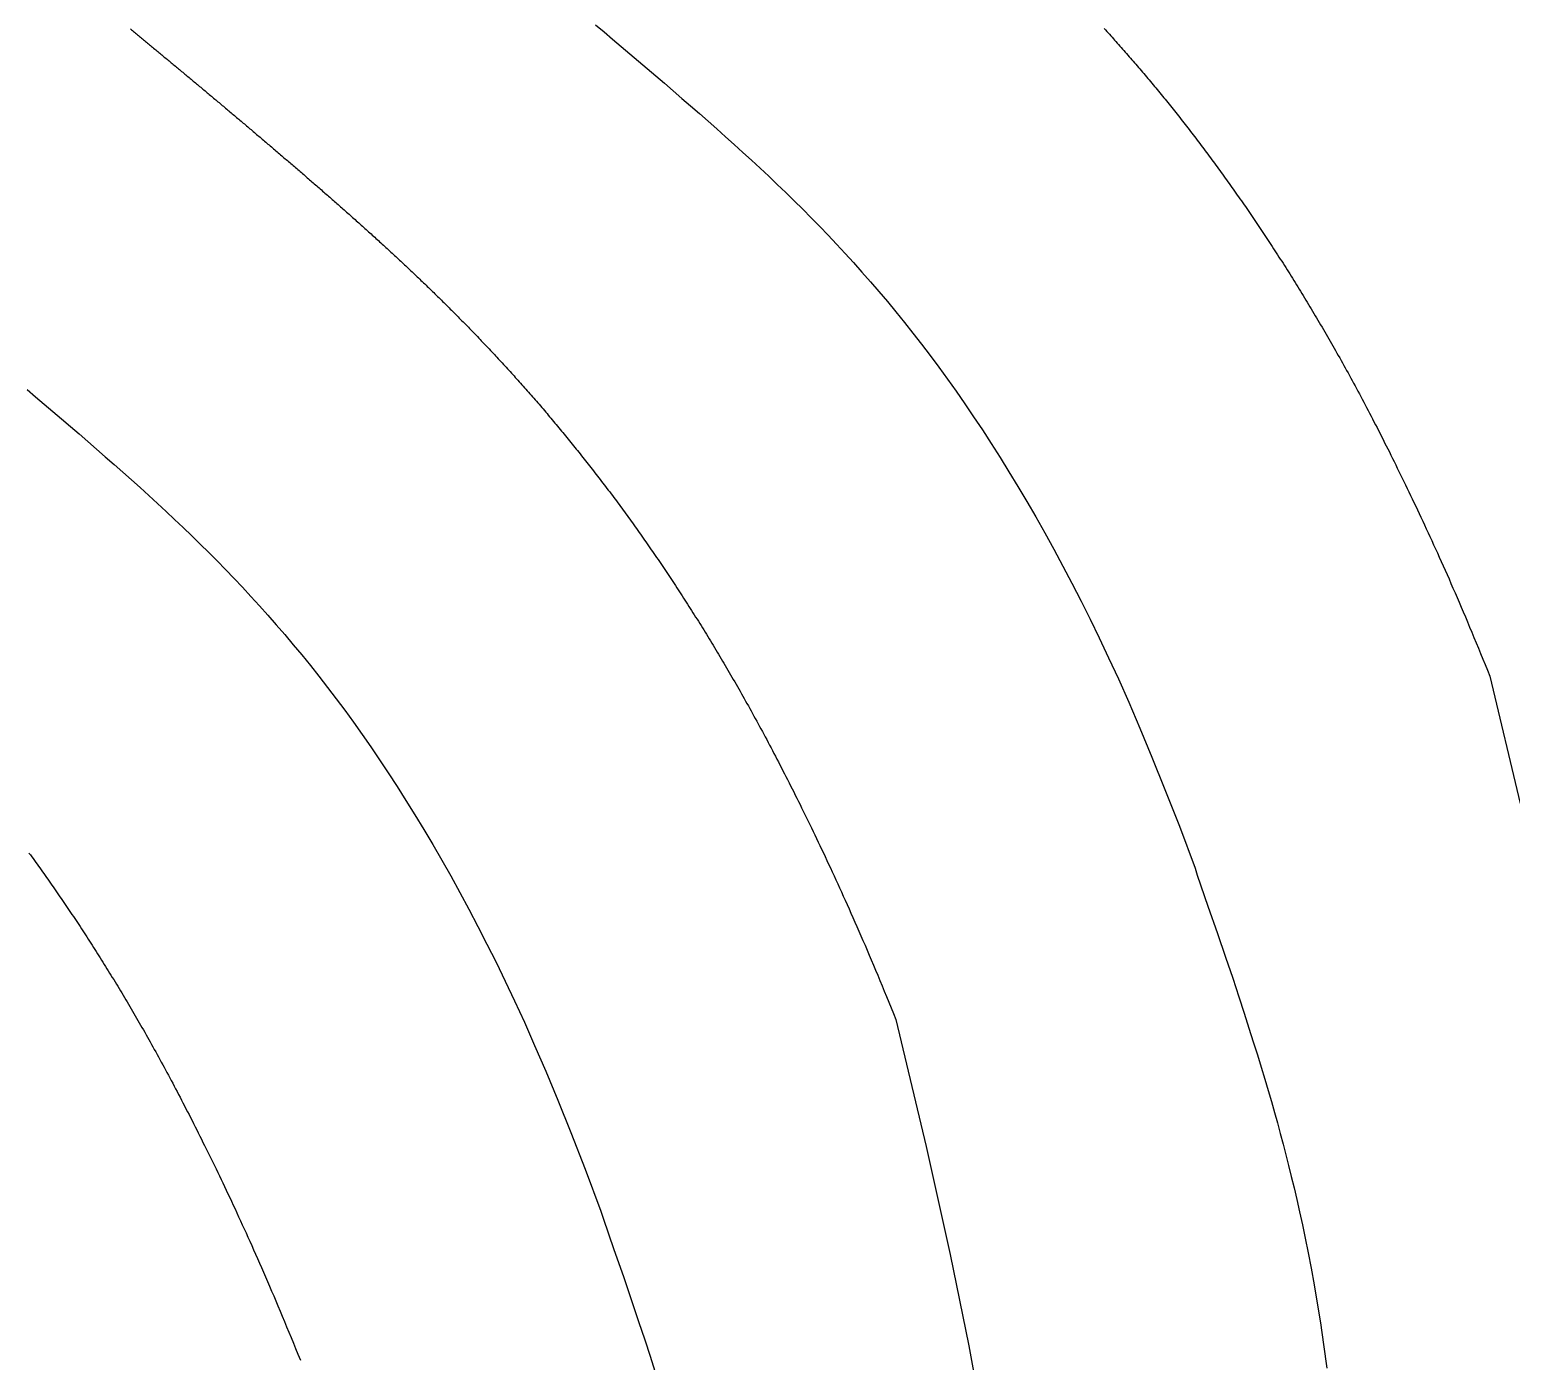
# Model space of a CAD drawing. Header units: inches. Extents: x 62745 to 64469, y 7520 to 8963.
# Drawn here: x 62848.76 to 62853.94, y 8077.72 to 8082.37 of the extents above; entities that cross this region are included whole.
import ezdxf

# ---------------------------------------------------------------- set-up
doc = ezdxf.new("R2010")
doc.units = ezdxf.units.IN
doc.header["$MEASUREMENT"] = 0
doc.layers.add('2', color=2, linetype='Continuous')

msp = doc.modelspace()

# ---------------------------------------------------------------- linework, layer by layer
at = {"layer": '2'}
for points in [[(62849.11346418, 8082.37665305), (62849.11696976, 8082.37377308), (62849.12047861, 8082.37088969), (62849.12399074, 8082.36800286), (62849.12750614, 8082.3651126), (62849.13102483, 8082.36221889), (62849.13454682, 8082.35932173), (62849.1380721, 8082.35642111), (62849.14160069, 8082.35351702), (62849.14513259, 8082.35060946), (62849.14866781, 8082.34769841), (62849.15220635, 8082.34478388), (62849.15574822, 8082.34186585), (62849.15929343, 8082.33894432), (62849.16284198, 8082.33601927), (62849.16639388, 8082.33309071), (62849.16994914, 8082.33015863), (62849.17350775, 8082.32722301), (62849.17706973, 8082.32428385), (62849.18063509, 8082.32134115), (62849.18420382, 8082.31839489), (62849.18777595, 8082.31544507), (62849.19135146, 8082.31249168), (62849.19493037, 8082.30953472), (62849.19851268, 8082.30657417), (62849.20209841, 8082.30361004), (62849.20568755, 8082.3006423), (62849.20928011, 8082.29767096), (62849.21287611, 8082.29469601), (62849.21647553, 8082.29171745), (62849.2200784, 8082.28873525), (62849.22368472, 8082.28574942), (62849.22729449, 8082.28275995), (62849.23090772, 8082.27976684), (62849.23452441, 8082.27677006), (62849.23814458, 8082.27376963), (62849.24176823, 8082.27076553), (62849.24539536, 8082.26775775), (62849.24902598, 8082.26474628), (62849.2526601, 8082.26173113), (62849.25629772, 8082.25871227), (62849.25993884, 8082.25568971), (62849.26358349, 8082.25266344), (62849.26723165, 8082.24963344), (62849.27088335, 8082.24659972), (62849.27453858, 8082.24356227), (62849.27819734, 8082.24052107), (62849.28185966, 8082.23747612), (62849.28552552, 8082.23442742), (62849.28919495, 8082.23137495), (62849.29286793, 8082.22831872), (62849.29654449, 8082.2252587), (62849.30022463, 8082.2221949), (62849.30390835, 8082.21912731), (62849.30759566, 8082.21605591), (62849.31128656, 8082.21298071), (62849.31498107, 8082.2099017), (62849.31867918, 8082.20681886), (62849.32238091, 8082.2037322), (62849.32608626, 8082.2006417), (62849.32979523, 8082.19754735), (62849.33350784, 8082.19444916), (62849.33722408, 8082.19134711), (62849.34094397, 8082.18824119), (62849.34466751, 8082.1851314), (62849.34839471, 8082.18201774), (62849.35212557, 8082.17890018), (62849.3558601, 8082.17577873), (62849.35959831, 8082.17265339), (62849.3633402, 8082.16952413), (62849.36708578, 8082.16639096), (62849.37083505, 8082.16325386), (62849.37458802, 8082.16011284), (62849.3783447, 8082.15696787), (62849.38210509, 8082.15381897), (62849.3858692, 8082.15066611), (62849.38963703, 8082.14750929), (62849.3934086, 8082.14434851), (62849.3971839, 8082.14118375), (62849.40096295, 8082.13801501), (62849.40474574, 8082.13484229), (62849.4085323, 8082.13166557), (62849.41232261, 8082.12848485), (62849.4161167, 8082.12530012), (62849.41991455, 8082.12211137), (62849.42371619, 8082.1189186), (62849.42752162, 8082.11572179), (62849.43133083, 8082.11252095), (62849.43514385, 8082.10931606), (62849.43896067, 8082.10610712), (62849.44278131, 8082.10289412), (62849.44660576, 8082.09967705), (62849.45043403, 8082.0964559), (62849.45426613, 8082.09323066), (62849.45810206, 8082.09000133), (62849.46194183, 8082.08676789), (62849.46578545, 8082.08353034), (62849.46963291, 8082.08028867), (62849.47348423, 8082.07704286), (62849.47733941, 8082.07379291), (62849.48119844, 8082.07053879), (62849.48506134, 8082.06728049), (62849.48892811, 8082.06401801), (62849.49279874, 8082.06075132), (62849.49667325, 8082.05748041), (62849.50055163, 8082.05420527), (62849.5044339, 8082.05092588), (62849.50832004, 8082.04764223), (62849.51221007, 8082.0443543), (62849.51610399, 8082.04106208), (62849.52000179, 8082.03776555), (62849.52390349, 8082.0344647), (62849.52780908, 8082.03115951), (62849.53171857, 8082.02784997), (62849.53563196, 8082.02453606), (62849.53954926, 8082.02121776), (62849.54347046, 8082.01789506), (62849.54739557, 8082.01456796), (62849.55132459, 8082.01123642), (62849.55525752, 8082.00790043), (62849.55919438, 8082.00455999), (62849.56313515, 8082.00121508), (62849.56707984, 8081.99786567), (62849.57102846, 8081.99451176), (62849.574981, 8081.99115332), (62849.57893748, 8081.98779036), (62849.58289788, 8081.98442284), (62849.58686223, 8081.98105075), (62849.59083051, 8081.97767409), (62849.59480273, 8081.97429283), (62849.5987789, 8081.97090695), (62849.60275901, 8081.96751645), (62849.60674307, 8081.96412131), (62849.61073109, 8081.96072151), (62849.61472306, 8081.95731704), (62849.61871898, 8081.95390789), (62849.62271887, 8081.95049403), (62849.62672271, 8081.94707545), (62849.63073053, 8081.94365214), (62849.63474231, 8081.94022408), (62849.63875806, 8081.93679126), (62849.64277778, 8081.93335366), (62849.64680148, 8081.92991127), (62849.65082916, 8081.92646407), (62849.65486082, 8081.92301204), (62849.65889647, 8081.91955518), (62849.6629361, 8081.91609346), (62849.66697972, 8081.91262688), (62849.67102733, 8081.9091554), (62849.67507894, 8081.90567903), (62849.67913455, 8081.90219775), (62849.68319415, 8081.89871153), (62849.68725776, 8081.89522037), (62849.69132537, 8081.89172425), (62849.69539699, 8081.88822315), (62849.69947262, 8081.88471704), (62849.70355225, 8081.88120592), (62849.70763589, 8081.87768975), (62849.71172354, 8081.87416852), (62849.7158152, 8081.8706422), (62849.71991086, 8081.86711079), (62849.72401053, 8081.86357424), (62849.72811421, 8081.86003253), (62849.73222187, 8081.85648562), (62849.73633351, 8081.85293345), (62849.74044913, 8081.84937599), (62849.74456871, 8081.8458132), (62849.74869225, 8081.84224504), (62849.75281973, 8081.83867146), (62849.75695115, 8081.83509243), (62849.7610865, 8081.83150789), (62849.76522576, 8081.82791779), (62849.76936892, 8081.8243221), (62849.77351598, 8081.82072077), (62849.77766692, 8081.81711375), (62849.78182173, 8081.81350098), (62849.7859804, 8081.80988243), (62849.79014292, 8081.80625805), (62849.79430927, 8081.80262779), (62849.79847945, 8081.7989916), (62849.80265345, 8081.79534943), (62849.80683124, 8081.79170125), (62849.81101283, 8081.788047), (62849.8151982, 8081.78438664), (62849.81938734, 8081.78072011), (62849.82358023, 8081.77704738), (62849.82777688, 8081.77336839), (62849.83197726, 8081.76968311), (62849.83618136, 8081.76599147), (62849.84038918, 8081.76229343), (62849.8446007, 8081.75858896), (62849.84881591, 8081.75487799), (62849.8530348, 8081.75116049), (62849.85725736, 8081.7474364), (62849.86148357, 8081.74370568), (62849.86571344, 8081.73996829), (62849.86994693, 8081.73622417), (62849.87418405, 8081.73247328), (62849.87842479, 8081.72871557), (62849.88266912, 8081.724951), (62849.88691705, 8081.72117952), (62849.89116855, 8081.71740107), (62849.89542362, 8081.71361562), (62849.89968225, 8081.70982312), (62849.90394442, 8081.70602352), (62849.90821013, 8081.70221677), (62849.91247936, 8081.69840283), (62849.9167521, 8081.69458165), (62849.92102834, 8081.69075318), (62849.92530807, 8081.68691737), (62849.92959128, 8081.68307419), (62849.93387796, 8081.67922357), (62849.93816809, 8081.67536548), (62849.94246167, 8081.67149987), (62849.94675867, 8081.66762669), (62849.9510591, 8081.66374589), (62849.95536295, 8081.65985743), (62849.95967019, 8081.65596127), (62849.96398082, 8081.65205734), (62849.96829482, 8081.6481456), (62849.97261219, 8081.64422602), (62849.97693291, 8081.64029853), (62849.98125697, 8081.63636308), (62849.98558436, 8081.63241964), (62849.98991507, 8081.62846815), (62849.99424908, 8081.62450857), (62849.99858639, 8081.62054083), (62850.00292697, 8081.61656489), (62850.00727081, 8081.6125807), (62850.0116179, 8081.60858819), (62850.01596823, 8081.60458732), (62850.02032178, 8081.60057804), (62850.02467853, 8081.59656028), (62850.02903848, 8081.592534), (62850.0334016, 8081.58849914), (62850.03776789, 8081.58445565), (62850.04213732, 8081.58040346), (62850.04650989, 8081.57634254), (62850.05088558, 8081.57227281), (62850.05526437, 8081.56819423), (62850.05964625, 8081.56410675), (62850.06403121, 8081.5600103), (62850.06841923, 8081.55590483), (62850.07281029, 8081.55179029), (62850.07720438, 8081.54766662), (62850.08160149, 8081.54353377), (62850.0860016, 8081.53939168), (62850.0904047, 8081.53524029), (62850.09481077, 8081.53107956), (62850.0992198, 8081.52690943), (62850.10363177, 8081.52272984), (62850.10804666, 8081.51854074), (62850.11246447, 8081.51434208), (62850.11688518, 8081.51013379), (62850.12130878, 8081.50591582), (62850.12573524, 8081.50168812), (62850.13016456, 8081.49745064), (62850.13459672, 8081.49320332), (62850.1390317, 8081.4889461), (62850.14346949, 8081.48467892), (62850.14791008, 8081.48040175), (62850.15235345, 8081.47611451), (62850.15679959, 8081.47181716), (62850.16124848, 8081.46750963), (62850.1657001, 8081.46319188), (62850.17015445, 8081.45886385), (62850.17461151, 8081.45452549), (62850.17907126, 8081.45017673), (62850.18353369, 8081.44581753), (62850.18799878, 8081.44144784), (62850.19246652, 8081.43706758), (62850.19693689, 8081.43267672), (62850.20140989, 8081.42827519), (62850.20588549, 8081.42386295), (62850.21036368, 8081.41943993), (62850.21484444, 8081.41500608), (62850.21932777, 8081.41056135), (62850.22381364, 8081.40610567), (62850.22830204, 8081.40163901), (62850.23279297, 8081.3971613), (62850.23728639, 8081.39267248), (62850.2417823, 8081.3881725), (62850.24628068, 8081.38366132), (62850.25078152, 8081.37913886), (62850.25528481, 8081.37460508), (62850.25979052, 8081.37005993), (62850.26429865, 8081.36550334), (62850.26880918, 8081.36093526), (62850.27332209, 8081.35635565), (62850.27783737, 8081.35176443), (62850.28235501, 8081.34716157), (62850.28687499, 8081.34254699), (62850.29139729, 8081.33792066), (62850.29592191, 8081.3332825), (62850.30044882, 8081.32863248), (62850.30497801, 8081.32397053), (62850.30950947, 8081.3192966), (62850.31404318, 8081.31461063), (62850.31857914, 8081.30991258), (62850.32311731, 8081.30520237), (62850.32765769, 8081.30047997), (62850.33220027, 8081.29574531), (62850.33674503, 8081.29099834), (62850.34129195, 8081.286239), (62850.34584102, 8081.28146725), (62850.35039222, 8081.27668302), (62850.35494555, 8081.27188626), (62850.35950098, 8081.26707691), (62850.3640585, 8081.26225493), (62850.3686181, 8081.25742025), (62850.37317976, 8081.25257282), (62850.37774346, 8081.24771258), (62850.3823092, 8081.24283949), (62850.38687696, 8081.23795349), (62850.39144672, 8081.23305451), (62850.39601847, 8081.22814251), (62850.40059219, 8081.22321743), (62850.40516787, 8081.21827922), (62850.40974549, 8081.21332782), (62850.41432505, 8081.20836318), (62850.41890652, 8081.20338524), (62850.42348988, 8081.19839395), (62850.42807514, 8081.19338925), (62850.43266226, 8081.18837108), (62850.43725124, 8081.1833394), (62850.44184207, 8081.17829414), (62850.44643471, 8081.17323526), (62850.45102918, 8081.1681627), (62850.45562543, 8081.1630764), (62850.46022347, 8081.1579763), (62850.46482328, 8081.15286236), (62850.46942485, 8081.14773452), (62850.47402815, 8081.14259273), (62850.47863317, 8081.13743692), (62850.4832399, 8081.13226704), (62850.48784833, 8081.12708304), (62850.49245844, 8081.12188487), (62850.49707021, 8081.11667247), (62850.50168364, 8081.11144578), (62850.50629869, 8081.10620475), (62850.51091538, 8081.10094932), (62850.51553366, 8081.09567944), (62850.52015354, 8081.09039506), (62850.524775, 8081.08509612), (62850.52939801, 8081.07978256), (62850.53402258, 8081.07445434), (62850.53864868, 8081.06911138), (62850.54327629, 8081.06375365), (62850.54790541, 8081.05838109), (62850.55253602, 8081.05299363), (62850.55716811, 8081.04759123), (62850.56180165, 8081.04217383), (62850.56643664, 8081.03674138), (62850.57107306, 8081.03129382), (62850.57571089, 8081.02583109), (62850.58035012, 8081.02035315), (62850.58499074, 8081.01485993), (62850.58963274, 8081.00935139), (62850.59427608, 8081.00382746), (62850.59892078, 8080.99828809), (62850.60356679, 8080.99273323), (62850.60821412, 8080.98716282), (62850.61286275, 8080.98157681), (62850.61751266, 8080.97597514), (62850.62216385, 8080.97035776), (62850.62681628, 8080.96472461), (62850.63146995, 8080.95907564), (62850.63612485, 8080.9534108), (62850.64078096, 8080.94773002), (62850.64543826, 8080.94203325), (62850.65009675, 8080.93632044), (62850.6547564, 8080.93059154), (62850.6594172, 8080.92484648), (62850.66407914, 8080.91908522), (62850.6687422, 8080.9133077), (62850.67340636, 8080.90751386), (62850.67807162, 8080.90170365), (62850.68273796, 8080.89587701), (62850.68740536, 8080.89003389), (62850.69207381, 8080.88417424), (62850.69674329, 8080.878298), (62850.70141379, 8080.87240511), (62850.70608529, 8080.86649552), (62850.71075779, 8080.86056918), (62850.71543126, 8080.85462602), (62850.72010569, 8080.84866601), (62850.72478106, 8080.84268907), (62850.72945737, 8080.83669516), (62850.73413459, 8080.83068421), (62850.73881272, 8080.82465619), (62850.74349173, 8080.81861102), (62850.74817161, 8080.81254866), (62850.75285235, 8080.80646906), (62850.75753394, 8080.80037214), (62850.76221635, 8080.79425787), (62850.76689957, 8080.78812619), (62850.77158359, 8080.78197704), (62850.7762684, 8080.77581036), (62850.78095398, 8080.76962611), (62850.78564031, 8080.76342422), (62850.79032738, 8080.75720465), (62850.79501518, 8080.75096733), (62850.79970369, 8080.74471222), (62850.80439289, 8080.73843925), (62850.80908277, 8080.73214837), (62850.81377333, 8080.72583954), (62850.81846453, 8080.71951268), (62850.82315637, 8080.71316776), (62850.82784883, 8080.7068047), (62850.8325419, 8080.70042347), (62850.83723557, 8080.694024), (62850.84192981, 8080.68760624), (62850.84662461, 8080.68117013), (62850.85131997, 8080.67471562), (62850.85601586, 8080.66824265), (62850.86071227, 8080.66175117), (62850.86540918, 8080.65524113), (62850.87010659, 8080.64871247), (62850.87480447, 8080.64216513), (62850.87950281, 8080.63559906), (62850.88420159, 8080.6290142), (62850.88890081, 8080.62241051), (62850.89360045, 8080.61578792), (62850.89830049, 8080.60914638), (62850.90300091, 8080.60248583), (62850.90770171, 8080.59580623), (62850.91240287, 8080.58910751), (62850.91710437, 8080.58238962), (62850.9218062, 8080.57565251), (62850.92650834, 8080.56889612), (62850.93121078, 8080.56212039), (62850.93591351, 8080.55532528), (62850.94061651, 8080.54851072), (62850.94531976, 8080.54167666), (62850.95002325, 8080.53482305), (62850.95472697, 8080.52794983), (62850.9594309, 8080.52105695), (62850.96413503, 8080.51414435), (62850.96883934, 8080.50721198), (62850.97354382, 8080.50025978), (62850.97824844, 8080.49328769), (62850.98295321, 8080.48629567), (62850.9876581, 8080.47928366), (62850.9923631, 8080.4722516), (62850.99706819, 8080.46519943), (62851.00177336, 8080.45812711), (62851.0064786, 8080.45103458), (62851.01118389, 8080.44392178), (62851.01588921, 8080.43678866), (62851.02059455, 8080.42963516), (62851.0252999, 8080.42246123), (62851.03000523, 8080.41526682), (62851.03471055, 8080.40805186), (62851.03941582, 8080.40081631), (62851.04412105, 8080.3935601), (62851.0488262, 8080.38628319), (62851.05353128, 8080.37898552), (62851.05823625, 8080.37166704), (62851.06294112, 8080.36432768), (62851.06764586, 8080.3569674), (62851.07235045, 8080.34958614), (62851.07705489, 8080.34218384), (62851.08175916, 8080.33476045), (62851.08646325, 8080.32731592), (62851.09116713, 8080.31985019), (62851.09587081, 8080.31236321), (62851.10057425, 8080.30485491), (62851.10527745, 8080.29732525), (62851.10998038, 8080.28977417), (62851.11468305, 8080.28220162), (62851.11938543, 8080.27460754), (62851.1240875, 8080.26699187), (62851.12878926, 8080.25935457), (62851.1334907, 8080.25169554), (62851.13819189, 8080.24401455), (62851.14289291, 8080.23631135), (62851.14759382, 8080.22858566), (62851.15229472, 8080.22083724), (62851.15699569, 8080.21306581), (62851.16169679, 8080.20527112), (62851.16639812, 8080.1974529), (62851.1710998, 8080.18961076), (62851.17580224, 8080.18174374), (62851.18050588, 8080.17385075), (62851.18521117, 8080.1659307), (62851.18991858, 8080.15798251), (62851.19462855, 8080.15000508), (62851.19934153, 8080.14199733), (62851.20405798, 8080.13395816), (62851.20877837, 8080.12588645), (62851.21350323, 8080.11778093), (62851.21823309, 8080.10964032), (62851.22296852, 8080.10146332), (62851.22771005, 8080.09324862), (62851.23245824, 8080.08499493), (62851.23721362, 8080.07670096), (62851.24197675, 8080.0683654), (62851.24674817, 8080.05998697), (62851.25152842, 8080.05156437), (62851.25631806, 8080.04309629), (62851.26111763, 8080.03458144), (62851.26592767, 8080.02601853), (62851.27074874, 8080.01740626), (62851.27558138, 8080.00874333), (62851.28042612, 8080.00002844), (62851.28528353, 8079.99126031), (62851.29015415, 8079.98243762), (62851.29503852, 8079.97355909), (62851.29993719, 8079.96462342), (62851.30485071, 8079.95562932), (62851.30977962, 8079.94657548), (62851.31472447, 8079.93746061), (62851.3196858, 8079.92828341), (62851.32466416, 8079.91904258), (62851.3296601, 8079.90973684), (62851.33467417, 8079.90036488), (62851.3397069, 8079.8909254), (62851.34475885, 8079.88141712), (62851.34983056, 8079.87183872), (62851.35492258, 8079.86218893), (62851.36003546, 8079.85246643), (62851.36516974, 8079.84266994), (62851.37032596, 8079.83279815), (62851.37550468, 8079.82284977), (62851.38070644, 8079.81282351), (62851.38593178, 8079.80271806), (62851.39118126, 8079.79253213), (62851.39645542, 8079.78226443), (62851.4017548, 8079.77191365), (62851.40707995, 8079.7614785), (62851.41243142, 8079.75095769), (62851.41780975, 8079.74034991), (62851.4232155, 8079.72965387), (62851.4286492, 8079.71886828), (62851.4341114, 8079.70799183), (62851.43960265, 8079.69702324), (62851.4451235, 8079.6859612), (62851.4506745, 8079.67480434), (62851.45625623, 8079.66355104), (62851.4618693, 8079.65219957), (62851.4675143, 8079.64074823), (62851.47319183, 8079.62919531), (62851.47890248, 8079.61753909), (62851.48464686, 8079.60577788), (62851.49042555, 8079.59390995), (62851.49623918, 8079.58193333), (62851.50208853, 8079.56984493), (62851.50797439, 8079.55764138), (62851.51389755, 8079.54531933), (62851.51985882, 8079.5328754), (62851.52585899, 8079.52030624), (62851.53189886, 8079.50760849), (62851.53797922, 8079.49477879), (62851.54410089, 8079.48181369), (62851.5502647, 8079.46870951), (62851.55647149, 8079.45546245), (62851.56272213, 8079.44206875), (62851.56901745, 8079.42852463), (62851.5753583, 8079.41482632), (62851.58174554, 8079.40097003), (62851.58818, 8079.386952), (62851.59466254, 8079.37276845), (62851.60119401, 8079.35841561), (62851.60777524, 8079.34388969), (62851.6144071, 8079.32918692), (62851.62109042, 8079.31430354), (62851.62782606, 8079.29923575), (62851.63461486, 8079.2839798), (62851.64145767, 8079.26853189), (62851.64835534, 8079.25288827), (62851.65530872, 8079.23704514), (62851.66231865, 8079.22099874), (62851.66938599, 8079.20474529), (62851.67651157, 8079.18828102), (62851.68369626, 8079.17160215), (62851.69094089, 8079.1547049), (62851.69824631, 8079.1375855), (62851.70561337, 8079.12024017), (62851.71304292, 8079.10266515), (62851.72053581, 8079.08485665), (62851.72809288, 8079.06681089), (62851.73571499, 8079.04852411), (62851.74340297, 8079.02999253), (62851.75115769, 8079.01121237), (62851.75897998, 8078.99217985), (62851.76687069, 8078.97289121), (62851.77483068, 8078.95334267), (62851.78286078, 8078.93353044), (62851.79129142, 8078.91263012)], [(62850.74121531, 8082.39095637), (62850.77074507, 8082.36610758), (62850.8004748, 8082.34103636), (62850.83038622, 8082.31575342), (62850.86045774, 8082.2902715), (62850.89066781, 8082.26460334), (62850.92099484, 8082.23876167), (62850.95141727, 8082.21275924), (62850.98191351, 8082.18660879), (62851.01246201, 8082.16032305), (62851.04304178, 8082.13391145), (62851.07363429, 8082.10737013), (62851.10422157, 8082.08069191), (62851.1347857, 8082.05386962), (62851.16530871, 8082.02689608), (62851.19577267, 8081.99976411), (62851.22615963, 8081.97246653), (62851.25645164, 8081.94499617), (62851.28663524, 8081.91734162), (62851.31671488, 8081.88947453), (62851.34669952, 8081.86136232), (62851.37659809, 8081.83297241), (62851.40641953, 8081.80427223), (62851.43617278, 8081.77522919), (62851.46586679, 8081.74581071), (62851.4955105, 8081.71598421), (62851.52511341, 8081.68571599), (62851.55468728, 8081.65496786), (62851.58424442, 8081.6237005), (62851.61379716, 8081.59187461), (62851.6433578, 8081.55945085), (62851.67293867, 8081.52638993), (62851.70255208, 8081.49265252), (62851.73221035, 8081.4581993), (62851.76192485, 8081.42299076), (62851.79170313, 8081.38698648), (62851.8215518, 8081.35014585), (62851.85147746, 8081.31242824), (62851.88148672, 8081.27379303), (62851.9115862, 8081.23419961), (62851.94178248, 8081.19360736), (62851.97208218, 8081.15197565), (62852.00249079, 8081.10926399), (62852.03300933, 8081.06543245), (62852.06363769, 8081.02044119), (62852.09437578, 8080.97425042), (62852.1252235, 8080.9268203), (62852.15618075, 8080.87811102), (62852.18724744, 8080.82808278), (62852.21842346, 8080.77669574), (62852.2497078, 8080.72391056), (62852.28109572, 8080.6696897), (62852.31258161, 8080.6139961), (62852.3441598, 8080.55679268), (62852.37582466, 8080.49804238), (62852.40757054, 8080.43770813), (62852.43939181, 8080.37575285), (62852.47128283, 8080.31213948), (62852.50334596, 8080.2465375), (62852.5361157, 8080.17744263), (62852.57023456, 8080.10305711), (62852.60634504, 8080.02158322), (62852.64508964, 8079.93122322), (62852.68711088, 8079.83017937), (62852.73305127, 8079.71665393), (62852.7835533, 8079.58884917), (62852.8382644, 8079.44157973), (62852.84560548, 8079.41663707)], [(62852.52030303, 8082.37829414), (62852.52489568, 8082.37323526), (62852.52949014, 8082.3681627), (62852.5340864, 8082.3630764), (62852.53868444, 8082.3579763), (62852.54328425, 8082.35286236), (62852.54788581, 8082.34773452), (62852.55248911, 8082.34259273), (62852.55709414, 8082.33743692), (62852.56170087, 8082.33226704), (62852.5663093, 8082.32708304), (62852.57091941, 8082.32188487), (62852.57553118, 8082.31667247), (62852.5801446, 8082.31144578), (62852.58475966, 8082.30620475), (62852.58937634, 8082.30094932), (62852.59399463, 8082.29567944), (62852.59861451, 8082.29039506), (62852.60323596, 8082.28509612), (62852.60785898, 8082.27978256), (62852.61248355, 8082.27445434), (62852.61710965, 8082.26911138), (62852.62173726, 8082.26375365), (62852.62636638, 8082.25838109), (62852.63099699, 8082.25299363), (62852.63562908, 8082.24759123), (62852.64026262, 8082.24217383), (62852.64489761, 8082.23674138), (62852.64953402, 8082.23129382), (62852.65417186, 8082.22583109), (62852.65881109, 8082.22035315), (62852.66345171, 8082.21485993), (62852.6680937, 8082.20935139), (62852.67273705, 8082.20382746), (62852.67738174, 8082.19828809), (62852.68202776, 8082.19273323), (62852.68667509, 8082.18716282), (62852.69132372, 8082.18157681), (62852.69597363, 8082.17597514), (62852.70062481, 8082.17035776), (62852.70527725, 8082.16472461), (62852.70993092, 8082.15907564), (62852.71458582, 8082.1534108), (62852.71924193, 8082.14773002), (62852.72389923, 8082.14203325), (62852.72855772, 8082.13632044), (62852.73321737, 8082.13059154), (62852.73787817, 8082.12484648), (62852.74254011, 8082.11908522), (62852.74720317, 8082.1133077), (62852.75186733, 8082.10751386), (62852.75653259, 8082.10170365), (62852.76119893, 8082.09587701), (62852.76586633, 8082.09003389), (62852.77053478, 8082.08417424), (62852.77520426, 8082.078298), (62852.77987476, 8082.07240511), (62852.78454626, 8082.06649552), (62852.78921876, 8082.06056918), (62852.79389223, 8082.05462602), (62852.79856666, 8082.04866601), (62852.80324203, 8082.04268907), (62852.80791834, 8082.03669516), (62852.81259556, 8082.03068421), (62852.81727369, 8082.02465619), (62852.8219527, 8082.01861102), (62852.82663258, 8082.01254866), (62852.83131332, 8082.00646906), (62852.8359949, 8082.00037214), (62852.84067732, 8081.99425787), (62852.84536054, 8081.98812619), (62852.85004456, 8081.98197704), (62852.85472937, 8081.97581036), (62852.85941495, 8081.96962611), (62852.86410128, 8081.96342422), (62852.86878835, 8081.95720465), (62852.87347615, 8081.95096733), (62852.87816466, 8081.94471222), (62852.88285386, 8081.93843925), (62852.88754374, 8081.93214837), (62852.89223429, 8081.92583954), (62852.8969255, 8081.91951268), (62852.90161734, 8081.91316776), (62852.9063098, 8081.9068047), (62852.91100287, 8081.90042347), (62852.91569654, 8081.894024), (62852.92039078, 8081.88760624), (62852.92508558, 8081.88117013), (62852.92978094, 8081.87471562), (62852.93447683, 8081.86824265), (62852.93917324, 8081.86175117), (62852.94387015, 8081.85524113), (62852.94856755, 8081.84871247), (62852.95326543, 8081.84216513), (62852.95796378, 8081.83559906), (62852.96266256, 8081.8290142), (62852.96736178, 8081.82241051), (62852.97206142, 8081.81578792), (62852.97676146, 8081.80914638), (62852.98146188, 8081.80248583), (62852.98616268, 8081.79580623), (62852.99086384, 8081.78910751), (62852.99556534, 8081.78238962), (62853.00026717, 8081.77565251), (62853.00496931, 8081.76889612), (62853.00967175, 8081.76212039), (62853.01437448, 8081.75532528), (62853.01907748, 8081.74851072), (62853.02378073, 8081.74167666), (62853.02848422, 8081.73482305), (62853.03318794, 8081.72794983), (62853.03789187, 8081.72105695), (62853.042596, 8081.71414435), (62853.04730031, 8081.70721198), (62853.05200478, 8081.70025978), (62853.05670941, 8081.69328769), (62853.06141418, 8081.68629567), (62853.06611907, 8081.67928366), (62853.07082407, 8081.6722516), (62853.07552916, 8081.66519943), (62853.08023433, 8081.65812711), (62853.08493957, 8081.65103458), (62853.08964486, 8081.64392178), (62853.09435018, 8081.63678866), (62853.09905552, 8081.62963516), (62853.10376086, 8081.62246123), (62853.1084662, 8081.61526682), (62853.11317152, 8081.60805186), (62853.11787679, 8081.60081631), (62853.12258202, 8081.5935601), (62853.12728717, 8081.58628319), (62853.13199225, 8081.57898552), (62853.13669722, 8081.57166704), (62853.14140209, 8081.56432768), (62853.14610682, 8081.5569674), (62853.15081142, 8081.54958614), (62853.15551586, 8081.54218384), (62853.16022013, 8081.53476045), (62853.16492422, 8081.52731592), (62853.1696281, 8081.51985019), (62853.17433177, 8081.51236321), (62853.17903522, 8081.50485491), (62853.18373841, 8081.49732525), (62853.18844135, 8081.48977417), (62853.19314402, 8081.48220162), (62853.1978464, 8081.47460754), (62853.20254847, 8081.46699187), (62853.20725023, 8081.45935457), (62853.21195167, 8081.45169554), (62853.21665286, 8081.44401455), (62853.22135387, 8081.43631135), (62853.22605479, 8081.42858566), (62853.23075569, 8081.42083724), (62853.23545666, 8081.41306581), (62853.24015776, 8081.40527112), (62853.24485909, 8081.3974529), (62853.24956077, 8081.38961076), (62853.25426321, 8081.38174374), (62853.25896685, 8081.37385075), (62853.26367214, 8081.3659307), (62853.26837955, 8081.35798251), (62853.27308952, 8081.35000508), (62853.2778025, 8081.34199733), (62853.28251895, 8081.33395816), (62853.28723934, 8081.32588645), (62853.29196419, 8081.31778093), (62853.29669406, 8081.30964032), (62853.30142949, 8081.30146332), (62853.30617102, 8081.29324862), (62853.31091921, 8081.28499493), (62853.31567459, 8081.27670096), (62853.32043772, 8081.2683654), (62853.32520914, 8081.25998697), (62853.32998939, 8081.25156437), (62853.33477903, 8081.24309629), (62853.3395786, 8081.23458144), (62853.34438864, 8081.22601853), (62853.34920971, 8081.21740626), (62853.35404234, 8081.20874333), (62853.35888709, 8081.20002844), (62853.3637445, 8081.19126031), (62853.36861512, 8081.18243762), (62853.37349949, 8081.17355909), (62853.37839816, 8081.16462342), (62853.38331168, 8081.15562932), (62853.38824059, 8081.14657548), (62853.39318544, 8081.13746061), (62853.39814677, 8081.12828341), (62853.40312513, 8081.11904258), (62853.40812107, 8081.10973684), (62853.41313514, 8081.10036488), (62853.41816787, 8081.0909254), (62853.42321982, 8081.08141712), (62853.42829153, 8081.07183872), (62853.43338355, 8081.06218893), (62853.43849643, 8081.05246643), (62853.44363071, 8081.04266994), (62853.44878693, 8081.03279815), (62853.45396565, 8081.02284977), (62853.45916741, 8081.01282351), (62853.46439275, 8081.00271806), (62853.46964223, 8080.99253213), (62853.47491639, 8080.98226443), (62853.48021577, 8080.97191365), (62853.48554092, 8080.9614785), (62853.49089239, 8080.95095769), (62853.49627072, 8080.94034991), (62853.50167647, 8080.92965387), (62853.50711017, 8080.91886828), (62853.51257237, 8080.90799183), (62853.51806362, 8080.89702324), (62853.52358447, 8080.8859612), (62853.52913547, 8080.87480434), (62853.5347172, 8080.86355104), (62853.54033027, 8080.85219957), (62853.54597527, 8080.84074823), (62853.5516528, 8080.82919531), (62853.55736345, 8080.81753909), (62853.56310783, 8080.80577788), (62853.56888652, 8080.79390995), (62853.57470015, 8080.78193333), (62853.5805495, 8080.76984493), (62853.58643536, 8080.75764138), (62853.59235852, 8080.74531933), (62853.59831979, 8080.7328754), (62853.60431996, 8080.72030624), (62853.61035983, 8080.70760849), (62853.61644019, 8080.69477879), (62853.62256186, 8080.68181369), (62853.62872567, 8080.66870951), (62853.63493246, 8080.65546245), (62853.6411831, 8080.64206875), (62853.64747842, 8080.62852463), (62853.65381927, 8080.61482632), (62853.66020651, 8080.60097003), (62853.66664097, 8080.586952), (62853.67312351, 8080.57276845), (62853.67965497, 8080.55841561), (62853.68623621, 8080.54388969), (62853.69286807, 8080.52918692), (62853.69955139, 8080.51430354), (62853.70628703, 8080.49923575), (62853.71307583, 8080.4839798), (62853.71991864, 8080.46853189), (62853.72681631, 8080.45288827), (62853.73376969, 8080.43704514), (62853.74077962, 8080.42099874), (62853.74784696, 8080.40474529), (62853.75497254, 8080.38828102), (62853.76215723, 8080.37160215), (62853.76940185, 8080.3547049), (62853.77670728, 8080.3375855), (62853.78407434, 8080.32024017), (62853.79150389, 8080.30266515), (62853.79899678, 8080.28485665), (62853.80655385, 8080.26681089), (62853.81417596, 8080.24852411), (62853.82186394, 8080.22999253), (62853.82961866, 8080.21121237), (62853.83744095, 8080.19217985), (62853.84533166, 8080.17289121), (62853.85329165, 8080.15334267), (62853.86132175, 8080.13353044), (62853.86975239, 8080.11263012)], [(62848.75192525, 8081.11575342), (62848.78199677, 8081.0902715), (62848.81220684, 8081.06460334), (62848.84253387, 8081.03876167), (62848.8729563, 8081.01275924), (62848.90345254, 8080.98660879), (62848.93400104, 8080.96032305), (62848.96458081, 8080.93391145), (62848.99517332, 8080.90737013), (62849.0257606, 8080.88069191), (62849.05632473, 8080.85386962), (62849.08684774, 8080.82689608), (62849.1173117, 8080.79976411), (62849.14769866, 8080.77246653), (62849.17799067, 8080.74499617), (62849.20817427, 8080.71734162), (62849.23825391, 8080.68947453), (62849.26823855, 8080.66136232), (62849.29813712, 8080.63297241), (62849.32795856, 8080.60427223), (62849.35771181, 8080.57522919), (62849.38740582, 8080.54581071), (62849.41704953, 8080.51598421), (62849.44665245, 8080.48571599), (62849.47622631, 8080.45496786), (62849.50578346, 8080.4237005), (62849.53533619, 8080.39187461), (62849.56489683, 8080.35945085), (62849.5944777, 8080.32638993), (62849.62409111, 8080.29265252), (62849.65374938, 8080.2581993), (62849.68346388, 8080.22299076), (62849.71324216, 8080.18698648), (62849.74309083, 8080.15014585), (62849.77301649, 8080.11242824), (62849.80302576, 8080.07379303), (62849.83312523, 8080.03419961), (62849.86332151, 8079.99360736), (62849.89362121, 8079.95197565), (62849.92402982, 8079.90926399), (62849.95454836, 8079.86543245), (62849.98517672, 8079.82044119), (62850.01591481, 8079.77425042), (62850.04676253, 8079.7268203), (62850.07771978, 8079.67811102), (62850.10878647, 8079.62808278), (62850.13996249, 8079.57669574), (62850.17124683, 8079.52391056), (62850.20263476, 8079.4696897), (62850.23412064, 8079.4139961), (62850.26569883, 8079.35679268), (62850.29736369, 8079.29804238), (62850.32910957, 8079.23770813), (62850.36093084, 8079.17575285), (62850.39282186, 8079.11213948), (62850.42488499, 8079.0465375), (62850.45765473, 8078.97744263), (62850.49177359, 8078.90305711), (62850.52788407, 8078.82158322), (62850.56662867, 8078.73122322), (62850.60864992, 8078.63017937), (62850.6545903, 8078.51665393), (62850.70509233, 8078.38884917), (62850.75980343, 8078.24157973), (62850.76714451, 8078.21663707)], [(62853.86975239, 8080.11263012), (62853.97556356, 8079.66760821)], [(62853.86975239, 8080.11263012), (62853.97556356, 8079.66760821)], [(62848.7587746, 8079.494024), (62848.76346884, 8079.48760624), (62848.76816364, 8079.48117013), (62848.772859, 8079.47471562), (62848.77755489, 8079.46824265), (62848.7822513, 8079.46175117), (62848.78694821, 8079.45524113), (62848.79164562, 8079.44871247), (62848.7963435, 8079.44216513), (62848.80104184, 8079.43559906), (62848.80574063, 8079.4290142), (62848.81043984, 8079.42241051), (62848.81513948, 8079.41578792), (62848.81983952, 8079.40914638), (62848.82453994, 8079.40248583), (62848.82924074, 8079.39580623), (62848.8339419, 8079.38910751), (62848.8386434, 8079.38238962), (62848.84334523, 8079.37565251), (62848.84804737, 8079.36889612), (62848.85274981, 8079.36212039), (62848.85745254, 8079.35532528), (62848.86215554, 8079.34851072), (62848.86685879, 8079.34167666), (62848.87156228, 8079.33482305), (62848.876266, 8079.32794983), (62848.88096993, 8079.32105695), (62848.88567406, 8079.31414435), (62848.89037837, 8079.30721198), (62848.89508285, 8079.30025978), (62848.89978748, 8079.29328769), (62848.90449224, 8079.28629567), (62848.90919713, 8079.27928366), (62848.91390213, 8079.2722516), (62848.91860722, 8079.26519943), (62848.9233124, 8079.25812711), (62848.92801763, 8079.25103458), (62848.93272292, 8079.24392178), (62848.93742824, 8079.23678866), (62848.94213358, 8079.22963516), (62848.94683893, 8079.22246123), (62848.95154427, 8079.21526682), (62848.95624958, 8079.20805186), (62848.96095486, 8079.20081631), (62848.96566008, 8079.1935601), (62848.97036523, 8079.18628319), (62848.97507031, 8079.17898552), (62848.97977528, 8079.17166704), (62848.98448015, 8079.16432768), (62848.98918489, 8079.1569674), (62848.99388948, 8079.14958614)], [(62852.84560548, 8079.41663707), (62852.88359039, 8079.30815991), (62852.91659117, 8079.21297498), (62852.94518357, 8079.12952909), (62852.96994334, 8079.05626907), (62852.99144622, 8078.99164173), (62853.01026796, 8078.93409389), (62853.02698431, 8078.88207237), (62853.04217103, 8078.83402398), (62853.05632332, 8078.78860445), (62853.0696143, 8078.74530508), (62853.08213656, 8078.70382605), (62853.09398266, 8078.66386758), (62853.10524519, 8078.62512985), (62853.11601674, 8078.58731306), (62853.12638987, 8078.55011742), (62853.13645718, 8078.51324312), (62853.14630458, 8078.47639103), (62853.15599133, 8078.43926471), (62853.16557003, 8078.4015684), (62853.17509327, 8078.36300634), (62853.18461365, 8078.32328276), (62853.19418377, 8078.2821019), (62853.20385623, 8078.23916799), (62853.21368362, 8078.19418527), (62853.22370945, 8078.14679515), (62853.23394095, 8078.09638772), (62853.24437621, 8078.04229025), (62853.25501338, 8077.98382999), (62853.26585056, 8077.92033421), (62853.27688589, 8077.85113018), (62853.28811749, 8077.77554517), (62853.29954348, 8077.69290642)], [(62848.99388948, 8079.14958614), (62848.99859375, 8079.14216275), (62849.00329784, 8079.13471822), (62849.00800172, 8079.12725249), (62849.0127054, 8079.1197655), (62849.01740884, 8079.11225721), (62849.02211203, 8079.10472755), (62849.02681497, 8079.09717647), (62849.03151764, 8079.08960392), (62849.03622002, 8079.08200984), (62849.04092209, 8079.07439417), (62849.04562385, 8079.06675687), (62849.05032529, 8079.05909784), (62849.05502648, 8079.05141685), (62849.0597275, 8079.04371364), (62849.06442841, 8079.03598796), (62849.06912931, 8079.02823954), (62849.07383028, 8079.02046811), (62849.07853138, 8079.01267342), (62849.08323271, 8079.0048552), (62849.08793439, 8078.99701306), (62849.09263683, 8078.98914604), (62849.09734047, 8078.98125305), (62849.10204576, 8078.973333), (62849.10675317, 8078.96538481), (62849.11146314, 8078.95740738), (62849.11617612, 8078.94939962), (62849.12089257, 8078.94136045), (62849.12561296, 8078.93328874), (62849.13033782, 8078.92518323), (62849.13506768, 8078.91704262), (62849.13980311, 8078.90886561), (62849.14454464, 8078.90065091), (62849.14929283, 8078.89239723), (62849.15404821, 8078.88410325), (62849.15881134, 8078.8757677), (62849.16358276, 8078.86738927), (62849.16836301, 8078.85896666), (62849.17315265, 8078.85049858), (62849.17795222, 8078.84198374), (62849.18276226, 8078.83342083), (62849.18758333, 8078.82480855), (62849.19241597, 8078.81614562), (62849.19726071, 8078.80743074), (62849.20211812, 8078.7986626), (62849.20698874, 8078.78983992), (62849.21187311, 8078.78096139), (62849.21677178, 8078.77202572), (62849.2216853, 8078.76303161), (62849.22661421, 8078.75397777), (62849.23155906, 8078.7448629), (62849.23652039, 8078.7356857), (62849.24149875, 8078.72644488), (62849.24649469, 8078.71713913), (62849.25150876, 8078.70776717), (62849.25654149, 8078.6983277), (62849.26159344, 8078.68881941), (62849.26666515, 8078.67924102), (62849.27175717, 8078.66959122), (62849.27687005, 8078.65986873), (62849.28200433, 8078.65007223), (62849.28716055, 8078.64020044), (62849.29233927, 8078.63025207), (62849.29754103, 8078.6202258), (62849.30276637, 8078.61012035), (62849.30801585, 8078.59993443), (62849.31329001, 8078.58966672), (62849.31858939, 8078.57931594), (62849.32391454, 8078.5688808), (62849.32926601, 8078.55835998), (62849.33464434, 8078.54775221), (62849.34005009, 8078.53705617), (62849.34548379, 8078.52627058), (62849.35094599, 8078.51539413), (62849.35643724, 8078.50442553), (62849.36195809, 8078.49336349), (62849.36750909, 8078.48220664), (62849.37309082, 8078.47095333), (62849.37870389, 8078.45960186), (62849.38434889, 8078.44815053), (62849.39002642, 8078.4365976), (62849.39573707, 8078.42494139), (62849.40148145, 8078.41318018), (62849.40726014, 8078.40131225), (62849.41307377, 8078.38933563), (62849.41892312, 8078.37724723), (62849.42480898, 8078.36504368), (62849.43073214, 8078.35272162), (62849.43669341, 8078.3402777), (62849.44269358, 8078.32770854), (62849.44873345, 8078.31501079), (62849.45481381, 8078.30218108), (62849.46093548, 8078.28921599), (62849.46709929, 8078.2761118), (62849.47330608, 8078.26286475), (62849.47955672, 8078.24947105), (62849.48585204, 8078.23592693), (62849.49219289, 8078.22222861), (62849.49858013, 8078.20837233), (62849.50501459, 8078.1943543), (62849.51149713, 8078.18017075), (62849.5180286, 8078.1658179), (62849.52460983, 8078.15129198), (62849.53124169, 8078.13658922), (62849.53792501, 8078.12170583), (62849.54466065, 8078.10663805), (62849.55144945, 8078.09138209), (62849.55829226, 8078.07593419), (62849.56518993, 8078.06029056), (62849.57214331, 8078.04444744), (62849.57915324, 8078.02840104), (62849.58622058, 8078.01214759), (62849.59334616, 8077.99568332), (62849.60053085, 8077.97900444), (62849.60777547, 8077.96210719), (62849.6150809, 8077.94498779), (62849.62244796, 8077.92764247), (62849.62987751, 8077.91006744), (62849.6373704, 8077.89225894), (62849.64492747, 8077.87421319), (62849.65254958, 8077.85592641), (62849.66023756, 8077.83739483), (62849.66799228, 8077.81861466), (62849.67581457, 8077.79958215), (62849.68370528, 8077.78029351), (62849.69166527, 8077.76074496), (62849.69969537, 8077.74093274), (62849.70812601, 8077.72003242)], [(62851.79129142, 8078.91263012), (62851.89710259, 8078.46760821), (62851.98172544, 8078.0895857), (62852.04739577, 8077.77015385), (62852.09634935, 8077.50090392)], [(62851.79129142, 8078.91263012), (62851.89710259, 8078.46760821), (62851.98172544, 8078.0895857), (62852.04739577, 8077.77015385), (62852.09634935, 8077.50090392)], [(62850.76714451, 8078.21663707), (62850.80512942, 8078.10815991), (62850.8381302, 8078.01297498), (62850.8667226, 8077.92952909), (62850.89148237, 8077.85626907), (62850.91298525, 8077.79164173), (62850.93180699, 8077.73409389), (62850.94852334, 8077.68207237)]]:
    msp.add_lwpolyline(points, dxfattribs=at)

doc.saveas('drawing.dxf')
